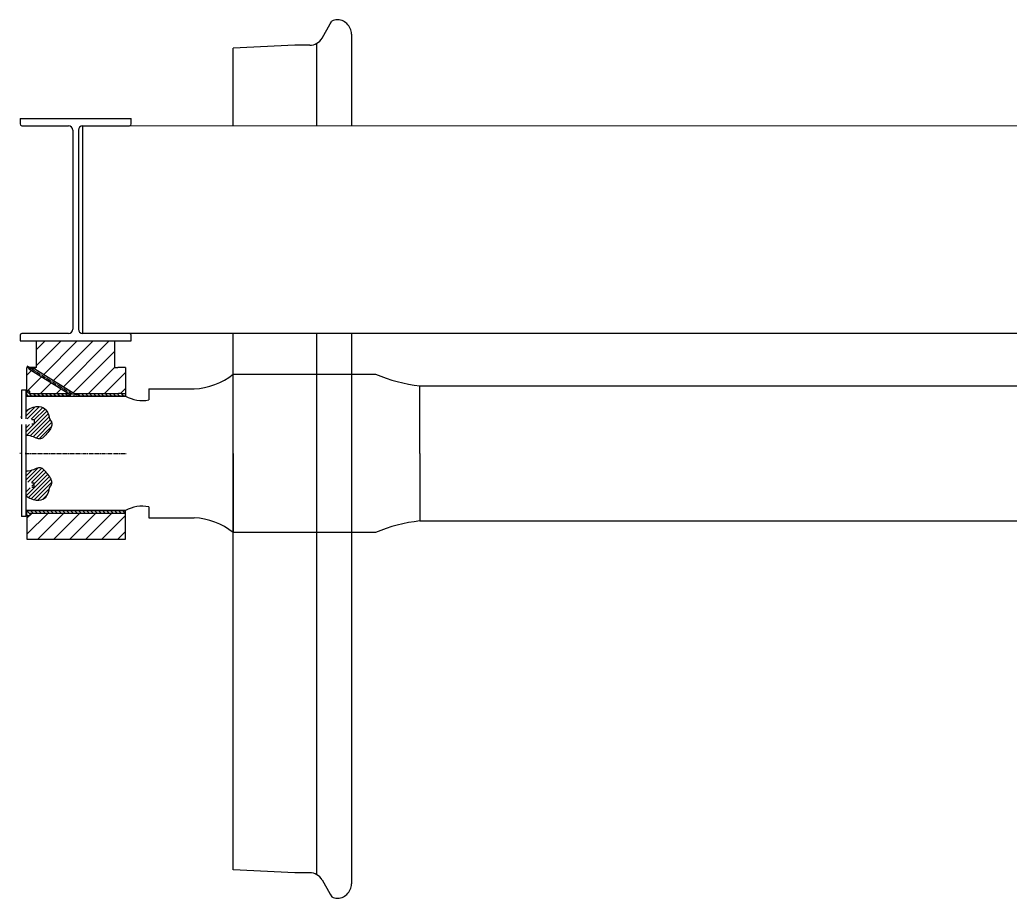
# Model space of a CAD drawing. Header units: millimetres. Extents: x -20242 to 39158, y -15780 to 26220.
# Drawn here: x -10435 to -5981, y 14861 to 18810 of the extents above; entities that cross this region are included whole.
import ezdxf

# ---------------------------------------------------------------- set-up
doc = ezdxf.new("R2010")
doc.units = ezdxf.units.MM
doc.linetypes.add('CENTER2', pattern=[28.575, 19.05, -3.175, 3.175, -3.175])
pattern_1 = [(45, (-13419.83, 9812.398), (-8.980256, 8.980256), [])]
pattern_2 = [(135, (-13419.83, 9812.398), (-8.980256, -8.980256), [])]
pattern_3 = [(45, (-13419.83, 9812.4), (-35.92102, 35.92102), [])]

# ---------------------------------------------------------------- blocks, each defined once
blk = doc.blocks.new('*U244')
at = {"color": 0, "linetype": 'CENTER2', "transparency": 16777216}
blk.add_line((-97.3, 60.2), (97.3, -60.2), dxfattribs=at)
blk = doc.blocks.new('*U245')
at = {"color": 0, "linetype": 'CENTER2', "transparency": 16777216}
blk.add_line((-227.5, 0), (227.5, 0), dxfattribs=at)

msp = doc.modelspace()

# ---------------------------------------------------------------- hatches: boundary and pattern name
h = msp.add_hatch()
h.set_pattern_fill('ANSI31', color=256, scale=16)
h.set_pattern_definition(pattern_3)
h.paths.add_polyline_path([(-10361.869, 17246.266), (-10359.207, 17246.266), (-10359.207, 17366.266), (-10007.207, 17366.266), (-10007.207, 17246.266), (-9993.207, 17246.266), (-9972.134, 17246.266), (-9959.207, 17246.266), (-9959.207, 17129.203), (-9976.207, 17129.203), (-9990.207, 17129.203), (-10188.263, 17129.203), (-10367.821, 17240.314)])
h = msp.add_hatch()
h.set_pattern_fill('ANSI31', color=256, scale=16)
h.set_pattern_definition(pattern_3)
h.paths.add_polyline_path([(-10376.207, 17129.203), (-10390.207, 17129.203), (-10390.207, 17140.586), (-10403.207, 17140.586), (-10403.207, 17246.266), (-10400.38, 17246.266), (-10394.427, 17240.314), (-10214.868, 17129.203)])
h = msp.add_hatch()
h.set_pattern_fill('ANSI31', color=256, scale=4, angle=90)
h.set_pattern_definition(pattern_2)
h.paths.add_polyline_path([(-10169.904, 17117.843), (-10169.904, 17129.203), (-9976.207, 17129.203), (-9959.207, 17129.203), (-9959.207, 17117.843), (-9976.207, 17117.843)])
h.paths.add_polyline_path([(-10403.207, 17117.843), (-10403.194, 17129.203), (-10214.868, 17129.203), (-10214.868, 17117.843)])
h = msp.add_hatch()
h.set_pattern_fill('ANSI31', color=256, scale=4, angle=90)
h.set_pattern_definition(pattern_2)
h.paths.add_polyline_path([(-10403.194, 17140.586), (-10390.207, 17140.586), (-10390.207, 17129.203), (-10214.868, 17129.203), (-10205.689, 17123.523), (-10214.868, 17117.843), (-10390.207, 17117.843), (-10403.194, 17117.843)])
h = msp.add_hatch()
h.set_pattern_fill('ANSI31', color=256, scale=4)
h.set_pattern_definition(pattern_1)
edge = h.paths.add_edge_path()
edge.add_line((-10370.431, 17012.536), (-10370.431, 16992.633))
edge.add_line((-10370.431, 16992.633), (-10380.413, 16992.633))
edge.add_line((-10380.413, 16992.633), (-10385.487, 16989.886))
edge.add_line((-10385.487, 16989.886), (-10407.207, 16989.886))
edge.add_line((-10407.207, 16989.886), (-10407.207, 16986.711))
edge.add_line((-10407.207, 16986.711), (-10407.207, 16940.765))
edge.add_spline(control_points=[(-10407.207, 16940.765), (-10379.424, 16940.765), (-10347.796, 16915.482), (-10318.699, 16939.501), (-10279.481, 16992.593), (-10304.783, 17011.555), (-10304.783, 17058.328), (-10357.917, 17083.61), (-10407.207, 17052.007)], knot_values=[0, 0, 0, 0, 1, 2, 3, 4, 5, 6, 6, 6, 6], degree=3, periodic=0)
edge.add_line((-10407.207, 17052.007), (-10407.207, 17018.461))
edge.add_line((-10407.207, 17018.461), (-10407.207, 17015.286))
edge.add_line((-10407.207, 17015.286), (-10385.487, 17015.286))
edge.add_line((-10385.487, 17015.286), (-10380.407, 17012.536))
edge.add_line((-10380.407, 17012.536), (-10370.431, 17012.536))
h = msp.add_hatch()
h.set_pattern_fill('ANSI31', color=256, scale=4)
h.set_pattern_definition(pattern_1)
edge = h.paths.add_edge_path()
edge.add_spline(control_points=[(-10407.207, 16669.165), (-10357.917, 16637.562), (-10304.783, 16662.845), (-10304.783, 16709.617), (-10279.481, 16728.579), (-10318.699, 16781.672), (-10347.796, 16805.69), (-10379.424, 16780.408), (-10407.207, 16780.408)], knot_values=[0, 0, 0, 0, 1, 2, 3, 4, 5, 6, 6, 6, 6], degree=3, periodic=0)
edge.add_line((-10407.207, 16780.408), (-10407.207, 16731.286))
edge.add_line((-10407.207, 16731.286), (-10385.487, 16731.286))
edge.add_line((-10385.487, 16731.286), (-10380.407, 16728.536))
edge.add_line((-10380.407, 16728.536), (-10380.407, 16708.636))
edge.add_line((-10380.407, 16708.636), (-10385.487, 16705.886))
edge.add_line((-10385.487, 16705.886), (-10407.207, 16705.886))
edge.add_line((-10407.207, 16705.886), (-10407.207, 16669.165))
h = msp.add_hatch()
h.set_pattern_fill('ANSI31', color=256, scale=16)
h.set_pattern_definition([(45, (-13423.616, 9812.4), (-35.92102, 35.92102), [])])
h.paths.add_polyline_path([(-10403.315, 16580.63), (-10390.207, 16580.586), (-10390.207, 16591.969), (-9959.207, 16591.969), (-9959.207, 16474.906), (-10403.421, 16474.906)])
h = msp.add_hatch()
h.set_pattern_fill('ANSI31', color=256, scale=4, angle=90)
h.set_pattern_definition(pattern_2)
h.paths.add_polyline_path([(-10390.207, 16580.586), (-10403.207, 16580.613), (-10403.207, 16603.356), (-10196.51, 16603.329), (-10214.868, 16591.969), (-10390.207, 16591.969)])
h = msp.add_hatch()
h.set_pattern_fill('ANSI31', color=256, scale=4, angle=90)
h.set_pattern_definition(pattern_2)
h.paths.add_polyline_path([(-10390.207, 16584.586), (-10403.207, 16584.586), (-10403.207, 16603.329), (-9959.207, 16603.329), (-9959.207, 16591.969), (-10390.207, 16591.969)])

# ---------------------------------------------------------------- linework, layer by layer
for p, q in [((-9038.65, 18791.46), (-9031.386, 18804.041)), ((-9075.412, 18727.786), (-9038.65, 18791.46)), ((-8943.207, 18745.786), (-8943.207, 18333.747)), ((-9197.207, 18695.786), (-9475.207, 18681.898)), ((-9475.207, 18333.71), (-9475.207, 18681.898)), ((-9130.838, 18695.786), (-9197.207, 18695.786)), ((-9098.838, 18333.736), (-9098.838, 18704.361)), ((-10433.679, 18366.462), (-9933.679, 18366.462)), ((-10433.679, 18366.462), (-10433.679, 18341.662)), ((-9933.679, 18341.662), (-9933.679, 18366.462)), ((-10425.679, 18333.662), (-10215.919, 18333.662)), ((-10195.919, 18313.662), (-10195.919, 17419.262)), ((-10171.479, 18313.662), (-10171.479, 17419.262)), ((-10151.479, 18333.662), (-2114.408, 18334.232)), ((-10151.479, 18333.662), (-9941.679, 18333.662)), ((-10151.479, 17399.262), (-10151.479, 18333.662)), ((-10433.679, 17391.262), (-10433.679, 17366.462)), ((-10215.919, 17399.262), (-10425.679, 17399.262)), ((-2114.408, 17399.832), (-10151.479, 17399.262)), ((-9941.679, 17399.262), (-10151.479, 17399.262)), ((-9933.679, 17366.462), (-9933.679, 17391.262)), ((-9475.207, 14988.475), (-9475.207, 17399.31)), ((-9098.838, 14966.012), (-9098.838, 17399.336)), ((-8943.207, 17399.347), (-8943.207, 14924.586)), ((-10433.679, 17366.462), (-9933.679, 17366.462)), ((-10359.207, 17246.266), (-10359.207, 17366.266)), ((-10359.207, 17366.266), (-10007.207, 17366.266)), ((-10007.207, 17246.266), (-10007.207, 17366.266)), ((-10403.207, 17140.586), (-10403.207, 17246.266)), ((-10359.207, 17246.266), (-10403.207, 17246.266)), ((-10392.986, 17247.654), (-10401.137, 17252.698)), ((-10394.427, 17240.314), (-10397.891, 17246.313)), ((-10394.427, 17240.314), (-10205.689, 17123.523)), ((-10367.821, 17240.314), (-10394.427, 17240.314)), ((-10367.821, 17240.314), (-10364.411, 17246.221)), ((-10367.821, 17240.314), (-10179.083, 17123.523)), ((-10007.207, 17246.266), (-9993.207, 17246.266)), ((-9972.134, 17246.266), (-9993.207, 17246.266)), ((-9959.207, 17246.266), (-9972.134, 17246.266)), ((-9959.207, 17246.266), (-9959.207, 17129.203)), ((-9475.207, 17216.586), (-8835.207, 17216.586)), ((-9475.207, 16860.586), (-9475.207, 17216.586)), ((-9855.207, 17150.586), (-9651.207, 17150.586)), ((-9855.207, 17150.586), (-9855.207, 17100.586)), ((-8635.207, 16860.586), (-8635.207, 17164.586)), ((-8635.207, 17164.586), (-3635.207, 17164.586)), ((-10427.207, 17144.586), (-10427.508, 17015.286)), ((-10407.207, 17144.586), (-10427.207, 17144.586)), ((-10407.207, 17144.586), (-10407.207, 17117.843)), ((-10407.207, 17117.843), (-10407.207, 17018.461)), ((-10407.207, 17117.586), (-10407.207, 17018.461)), ((-10407.207, 17117.586), (-9959.207, 17117.586)), ((-10407.207, 17117.586), (-9959.207, 17117.586)), ((-10407.207, 17117.586), (-9959.207, 17117.586)), ((-10407.207, 17117.586), (-10407.207, 17018.461)), ((-10403.207, 17117.843), (-10403.181, 17140.586)), ((-10390.207, 17140.586), (-10403.207, 17140.586)), ((-10390.207, 17117.843), (-10403.207, 17117.843)), ((-10390.207, 17129.203), (-10390.207, 17140.586)), ((-10390.207, 17129.203), (-10376.207, 17129.203)), ((-10376.207, 17117.843), (-10390.207, 17117.843)), ((-10376.207, 17129.203), (-10214.868, 17129.203)), ((-10376.207, 17129.203), (-10214.868, 17129.203)), ((-10224.072, 17117.843), (-10376.207, 17117.843)), ((-10214.868, 17117.843), (-10224.072, 17117.843)), ((-10214.868, 17117.843), (-10214.868, 17123.523)), ((-10214.868, 17123.523), (-10205.689, 17123.523)), ((-10188.263, 17129.203), (-9990.207, 17129.203)), ((-10188.263, 17129.203), (-9990.207, 17129.203)), ((-10169.904, 17123.523), (-10179.083, 17123.523)), ((-10169.904, 17117.843), (-10169.904, 17123.523)), ((-9990.207, 17117.843), (-10169.904, 17117.843)), ((-9976.207, 17129.203), (-9990.207, 17129.203)), ((-9976.207, 17117.843), (-9990.207, 17117.843)), ((-9976.207, 17129.203), (-9959.207, 17129.203)), ((-9976.207, 17129.203), (-9959.207, 17129.203)), ((-9959.207, 17117.843), (-9976.207, 17117.843)), ((-9959.207, 17129.203), (-9959.207, 17117.843)), ((-9959.207, 17129.203), (-9959.207, 17117.843)), ((-10431.207, 17025.446), (-10431.207, 17022.589)), ((-10407.207, 17018.461), (-10407.207, 17015.286)), ((-10427.184, 16986.711), (-10427.207, 16979.726)), ((-10427.207, 16979.726), (-10427.207, 16860.586)), ((-10427.184, 16989.886), (-10427.184, 16986.711)), ((-10407.207, 16989.886), (-10407.207, 16986.711)), ((-10407.207, 16986.711), (-10407.207, 16603.586)), ((-10407.207, 16986.711), (-10407.207, 16603.586)), ((-10407.207, 16986.711), (-10407.207, 16576.641)), ((-10380.432, 17012.536), (-10370.431, 17012.536)), ((-10380.432, 16992.633), (-10370.431, 16992.633)), ((-10370.431, 17012.536), (-10370.431, 16992.633)), ((-10431.207, 16860.586), (-10434.783, 16860.586)), ((-10427.207, 16860.586), (-10427.207, 16576.641)), ((-10407.207, 16860.586), (-10411.207, 16860.586)), ((-9475.207, 16860.586), (-9475.207, 16504.586)), ((-8635.207, 16860.586), (-8635.207, 16556.586)), ((-10380.432, 16728.54), (-10370.431, 16728.54)), ((-10380.432, 16708.636), (-10370.431, 16708.636)), ((-10370.431, 16708.636), (-10370.431, 16728.54)), ((-9855.207, 16620.586), (-9855.207, 16570.586)), ((-10407.207, 16576.641), (-10427.207, 16576.641)), ((-10407.207, 16603.586), (-9959.207, 16603.586)), ((-10407.207, 16603.586), (-9959.207, 16603.586)), ((-10407.207, 16603.586), (-9959.207, 16603.586)), ((-10403.315, 16580.63), (-10403.421, 16474.906)), ((-9959.207, 16603.329), (-10403.207, 16603.329)), ((-10403.207, 16580.62), (-10403.207, 16603.329)), ((-10403.207, 16580.62), (-10390.207, 16580.586)), ((-10390.207, 16591.969), (-9959.207, 16591.969)), ((-10390.207, 16591.969), (-10390.207, 16580.586)), ((-9959.207, 16591.969), (-9959.207, 16603.329)), ((-9959.207, 16591.969), (-9959.207, 16603.329)), ((-9959.207, 16474.906), (-9959.207, 16591.969)), ((-9855.207, 16570.586), (-9651.207, 16570.586)), ((-10390.207, 16556.577), (-10390.207, 16556.563)), ((-8635.207, 16556.586), (-3635.207, 16556.586)), ((-8835.207, 16504.586), (-9475.207, 16504.586)), ((-10403.421, 16474.906), (-9959.207, 16474.906)), ((-9197.207, 14974.586), (-9475.207, 14988.475)), ((-9130.838, 14974.586), (-9197.207, 14974.586)), ((-9075.412, 14942.586), (-9038.65, 14878.912)), ((-9038.65, 14878.912), (-9031.386, 14866.331)), ((-9007.627, 14860.586), (-9007.207, 14860.586))]:
    msp.add_line(p, q)
for centre, radius, start, end in [((-9007.627, 18757.786), 52, 90, 117.18757), ((-9007.207, 18745.786), 64, 0, 93.811315), ((-9130.838, 18759.786), 64, 270, 330), ((-10425.679, 18341.662), 8, 180, 270), ((-10215.919, 18313.662), 20, 0, 90), ((-10151.479, 18313.662), 20, 90, 180), ((-9941.679, 18341.662), 8, 270, 0), ((-10215.919, 17419.262), 20, 270, 0), ((-10151.479, 17419.262), 20, 180, 270), ((-10425.679, 17391.262), 8, 90, 180), ((-9941.679, 17391.262), 8, 0, 90), ((-9663.242, 17450.345), 300, 272.299027, 308.813064), ((-8560.993, 17860.641), 700, 246.937524, 263.914044), ((-9882.836, 17258.183), 160, 241.489345, 279.94355), ((-9882.836, 16462.99), 160, 80.05645, 118.510655), ((-9663.242, 16270.828), 300, 51.186936, 87.700973), ((-8560.993, 15860.531), 700, 96.085956, 113.062476), ((-9130.838, 14910.586), 64, 30, 90), ((-9007.207, 14924.586), 64, 266.188685, 0), ((-9007.627, 14912.586), 52, 242.81243, 270)]:
    msp.add_arc(centre, radius, start, end)
for points in [[(-10407.207, 17052.007), (-10357.917, 17083.61), (-10304.783, 17058.328), (-10304.783, 17011.555), (-10279.481, 16992.593), (-10318.699, 16939.501), (-10347.796, 16915.482), (-10379.424, 16940.765), (-10407.207, 16940.765)], [(-10407.207, 16669.165), (-10357.917, 16637.562), (-10304.783, 16662.845), (-10304.783, 16709.617), (-10279.481, 16728.579), (-10318.699, 16781.672), (-10347.796, 16805.69), (-10379.424, 16780.408), (-10407.207, 16780.408)]]:
    msp.add_open_spline(points, degree=3)

# ---------------------------------------------------------------- block references
at = {"linetype": 'CENTER2'}
for name, p in [('*U244', (-10286.755, 17181.919)), ('*U245', (-10183.207, 16860.586))]:
    msp.add_blockref(name, p, dxfattribs=at)

doc.saveas('drawing.dxf')
